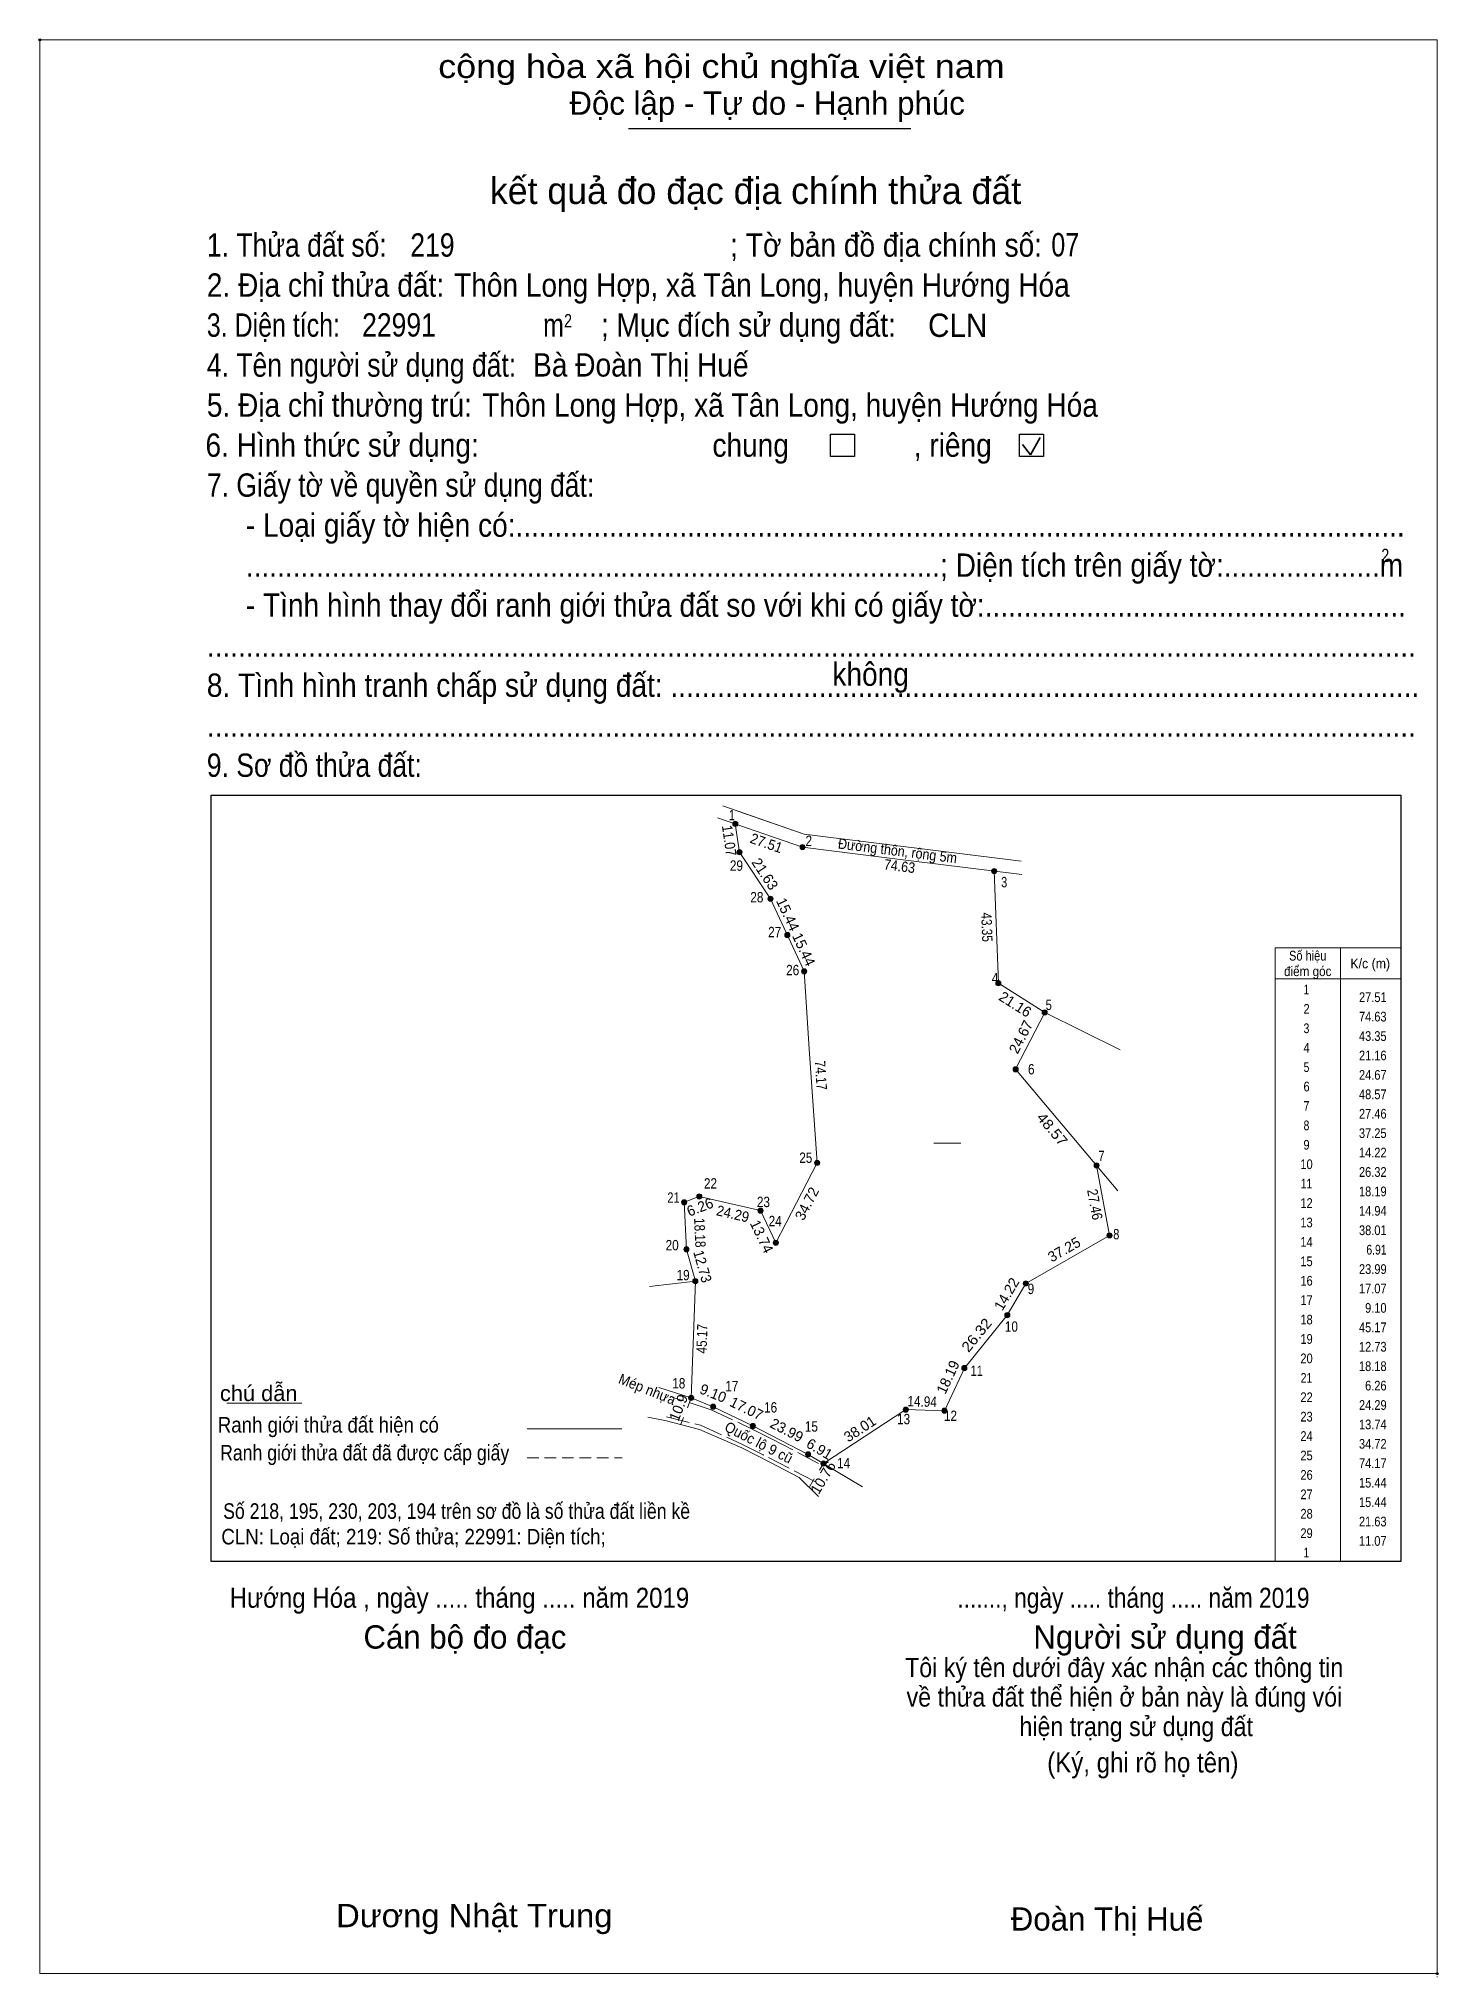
# Model space of a CAD drawing. Header units: centimetres. Extents: x 542092 to 545010, y 1835402 to 1836440.
# Drawn here: x 542092 to 542632, y 1835402 to 1836150 of the extents above.
import ezdxf
from ezdxf.enums import TextEntityAlignment as Align

# ---------------------------------------------------------------- set-up
doc = ezdxf.new("R2010")
doc.units = ezdxf.units.CM
doc.header["$LTSCALE"] = 1.5
doc.header["$PDMODE"] = 32
doc.header["$PDSIZE"] = 0.75
doc.linetypes.add('LONG_DASHED', pattern=[7.5, 6, -1.5])
doc.linetypes.add('MEDIUM_DASHED', pattern=[4.5, 3, -1.5])
for name, color, linetype, lineweight in [('10', 7, 'Continuous', 13), ('17', 7, 'Continuous', 13), ('2', 7, 'Continuous', 25), ('6', 7, 'Continuous', 13), ('63', 7, 'Continuous', 13)]:
    doc.layers.add(name, color=color, linetype=linetype, lineweight=lineweight)

msp = doc.modelspace()

# ---------------------------------------------------------------- hatches: boundary and pattern name
at = {"layer": '63'}
for points in [[(542361.7, 1835847.27, 1), (542359.7, 1835847.27, 1)], [(542363.3, 1835836.32, 1), (542361.3, 1835836.32, 1)], [(542387.7, 1835838.27, 1), (542385.7, 1835838.27, 1)], [(542461.75, 1835829.02, 1), (542459.75, 1835829.02, 1)], [(542375.3, 1835818.32, 1), (542373.3, 1835818.32, 1)], [(542381.8, 1835804.32, 1), (542379.8, 1835804.32, 1)], [(542388.3, 1835790.32, 1), (542386.3, 1835790.32, 1)], [(542463.34, 1835785.7, 1), (542461.34, 1835785.7, 1)], [(542481.25, 1835774.43, 1), (542479.25, 1835774.43, 1)], [(542470.01, 1835752.47, 1), (542468.01, 1835752.47, 1)], [(542393.3, 1835716.32, 1), (542391.3, 1835716.32, 1)], [(542501.3, 1835715.32, 1), (542499.3, 1835715.32, 1)], [(542341.95, 1835701.09, 1), (542339.95, 1835701.09, 1)], [(542347.78, 1835703.36, 1), (542345.78, 1835703.36, 1)], [(542371.44, 1835697.87, 1), (542369.44, 1835697.87, 1)], [(542377.36, 1835685.47, 1), (542375.36, 1835685.47, 1)], [(542506.3, 1835688.32, 1), (542504.3, 1835688.32, 1)], [(542342.8, 1835682.93, 1), (542340.8, 1835682.93, 1)], [(542346.26, 1835670.68, 1), (542344.26, 1835670.68, 1)], [(542473.99, 1835669.78, 1), (542471.99, 1835669.78, 1)], [(542466.8, 1835657.51, 1), (542464.8, 1835657.51, 1)], [(542450.2, 1835637.09, 1), (542448.2, 1835637.09, 1)], [(542344.67, 1835625.54, 1), (542342.67, 1835625.54, 1)], [(542353.12, 1835622.15, 1), (542351.12, 1835622.15, 1)], [(542427.56, 1835621.02, 1), (542425.56, 1835621.02, 1)], [(542442.49, 1835620.61, 1), (542440.49, 1835620.61, 1)], [(542368.48, 1835614.71, 1), (542366.48, 1835614.71, 1)], [(542389.81, 1835603.74, 1), (542387.81, 1835603.74, 1)], [(542395.75, 1835600.21, 1), (542393.75, 1835600.21, 1)]]:
    msp.add_hatch(color=256, dxfattribs=at).paths.add_polyline_path(points)

# ---------------------------------------------------------------- linework, layer by layer
at = {"layer": '10'}
msp.add_line((542460.75, 1835829.02), (542462.34, 1835785.7), dxfattribs=at)
at = {"layer": '17'}
msp.add_line((542164.19, 1835623.5), (542193.15, 1835623.5), dxfattribs=at)
at = {"layer": '2'}
for p, q in [((542319.37, 1836115.85), (542428.58, 1836115.85)), ((542158.14, 1835858.29), (542617.89, 1835858.29)), ((542617.89, 1835858.29), (542617.89, 1835562.35))]:
    msp.add_line(p, q, dxfattribs=at)
at = {"layer": '2', "lineweight": 35}
for p, q in [((542471.69, 1835993.77), (542474.76, 1835989.78)), ((542474.76, 1835989.78), (542478.5, 1835996.47))]:
    msp.add_line(p, q, dxfattribs=at)
at = {"layer": '2', "lineweight": 13}
msp.add_lwpolyline([(542091.92, 1836150.11), (542631.95, 1836150.11), (542631.95, 1835403.18), (542091.92, 1835403.18)], close=True, dxfattribs=at)
at = {"layer": '2'}
for points in [[(542397.52, 1835997.76), (542406.79, 1835997.76), (542406.79, 1835989.12), (542397.52, 1835989.12)], [(542470.48, 1835997.76), (542479.76, 1835997.76), (542479.76, 1835989.12), (542470.48, 1835989.12)]]:
    msp.add_lwpolyline(points, close=True, dxfattribs=at)
msp.add_lwpolyline([(542617.89, 1835562.35), (542158.14, 1835562.35), (542158.14, 1835858.29)], dxfattribs=at)
for p in [(542091.92, 1836150.11), (542631.94, 1835403.18)]:
    msp.add_point(p, dxfattribs=at)
at = {"layer": '6'}
for p, q in [((542355.84, 1835854.21), (542387.3, 1835843.32)), ((542353.81, 1835849.65), (542386.7, 1835838.27)), ((542362.3, 1835836.32), (542360.7, 1835847.27)), ((542386.7, 1835838.27), (542418.28, 1835834.32)), ((542418.28, 1835834.32), (542471.37, 1835827.69)), ((542480.25, 1835774.43), (542509.36, 1835759.96)), ((542327.55, 1835668.57), (542345.26, 1835670.68)), ((542343.67, 1835625.54), (542345.26, 1835670.68)), ((542280.27, 1835613.66), (542316.83, 1835613.66))]:
    msp.add_line(p, q, dxfattribs=at)
at = {"layer": '6', "linetype": 'LONG_DASHED'}
for p, q in [((542351.43, 1835620.92), (542336.17, 1835625.9)), ((542391.48, 1835593.22), (542371.39, 1835603.64)), ((542374.96, 1835609.66), (542394.66, 1835599.31))]:
    msp.add_line(p, q, dxfattribs=at)
at = {"layer": '6', "linetype": 'MEDIUM_DASHED'}
msp.add_line((542280.23, 1835602.4), (542317.03, 1835602.4), dxfattribs=at)
at = {"layer": '6'}
for points in [[(542361.3, 1835852.32), (542387.3, 1835843.32), (542471.2, 1835832.83)], [(542345.26, 1835670.68), (542341.8, 1835682.93), (542340.95, 1835701.09), (542346.78, 1835703.36), (542370.44, 1835697.87), (542376.36, 1835685.47), (542392.3, 1835716.32), (542389.3, 1835760.32), (542387.3, 1835790.32), (542374.3, 1835818.32), (542362.3, 1835836.32)], [(542508.56, 1835705.51), (542469.01, 1835752.47), (542480.25, 1835774.43), (542462.34, 1835785.7)], [(542394.75, 1835600.21), (542426.56, 1835621.02), (542441.49, 1835620.61), (542449.2, 1835637.09), (542465.8, 1835657.51), (542472.99, 1835669.78), (542505.3, 1835688.32), (542500.3, 1835715.32)], [(542331.21, 1835629.54), (542343.67, 1835625.54), (542352.12, 1835622.15), (542367.48, 1835614.71), (542388.81, 1835603.74), (542409.89, 1835591.22)], [(542392.78, 1835587.47), (542385.33, 1835594.83), (542374.28, 1835600.55), (542363.23, 1835606.27), (542346.89, 1835613.4), (542334.06, 1835616.74), (542326.86, 1835618.05)]]:
    msp.add_lwpolyline(points, dxfattribs=at)
at = {"layer": '6', "linetype": 'LONG_DASHED'}
for points in [[(542351.43, 1835620.92), (542367.2, 1835613.5), (542374.96, 1835609.66)], [(542334.12, 1835618.2), (542347.21, 1835615.03), (542363.71, 1835607.49), (542374.8, 1835601.84)]]:
    msp.add_lwpolyline(points, dxfattribs=at)
at = {"layer": '63'}
for p, q in [((542594.49, 1835799.35), (542594.49, 1835562.35)), ((542594.49, 1835799.35), (542594.49, 1835562.35)), ((542569.29, 1835787.35), (542617.89, 1835787.35)), ((542437.41, 1835723.88), (542447.84, 1835723.88)), ((542342.16, 1835621.78), (542343.67, 1835625.54)), ((542339.61, 1835615.42), (542340.63, 1835617.96)), ((542393.23, 1835597.66), (542394.75, 1835600.21)), ((542389.25, 1835590.96), (542391.23, 1835594.28))]:
    msp.add_line(p, q, dxfattribs=at)
msp.add_lwpolyline([(542569.29, 1835799.35), (542617.89, 1835799.35), (542617.89, 1835562.35), (542569.29, 1835562.35)], close=True, dxfattribs=at)
for centre in [(542360.7, 1835847.27), (542362.3, 1835836.32), (542386.7, 1835838.27), (542460.75, 1835829.02), (542374.3, 1835818.32), (542380.8, 1835804.32), (542387.3, 1835790.32), (542462.34, 1835785.7), (542480.25, 1835774.43), (542469.01, 1835752.47), (542392.3, 1835716.32), (542500.3, 1835715.32), (542340.95, 1835701.09), (542346.78, 1835703.36), (542370.44, 1835697.87), (542376.36, 1835685.47), (542505.3, 1835688.32), (542341.8, 1835682.93), (542345.26, 1835670.68), (542472.99, 1835669.78), (542465.8, 1835657.51), (542449.2, 1835637.09), (542343.67, 1835625.54), (542352.12, 1835622.15), (542426.56, 1835621.02), (542441.49, 1835620.61), (542367.48, 1835614.71), (542388.81, 1835603.74), (542394.75, 1835600.21)]:
    msp.add_circle(centre, 1, dxfattribs=at)

# ---------------------------------------------------------------- texts
at = {"layer": '2'}
for s, height, width, p in [('cộng hòa xã hội chủ nghĩa việt nam', 9.014, 1.15, (542245.91, 1836135.34)), ('1. Thửa đất số:', 9.014, 0.85, (542156.49, 1836066.32)), ('219', 9.02, 0.85, (542235.11, 1836066.32)), ('; Tờ bản đồ địa chính số:', 9.014, 0.9, (542358.73, 1836066.32)), ('07', 9.02, 0.8, (542482.81, 1836066.44)), ('2. Địa chỉ thửa đất:', 9.014, 0.9, (542156.49, 1836050.86)), ('Thôn Long Hợp, xã Tân Long, huyện Hướng Hóa', 9.01, 0.9, (542252.03, 1836050.86)), ('; Mục đích sử dụng đất:', 9.014, 0.9, (542308.77, 1836035.4)), ('3. Diện tích:', 9.014, 0.8, (542156.49, 1836035.4)), ('22991', 9.02, 0.85, (542216.49, 1836035.48)), ('m', 9.014, 0.8, (542286.43, 1836035.4)), ('2', 5.151, 0.8, (542294.53, 1836039.02)), ('CLN', 9.01, 0.95, (542435.17, 1836035.34)), ('4. Tên người sử dụng đất:', 9.014, 0.85, (542156.49, 1836019.96)), ('Bà Đoàn Thị Huế', 9.02, 0.9, (542282.55, 1836020.02)), ('5. Địa chỉ thường trú:', 9.014, 0.9, (542156.49, 1836004.5)), ('Thôn Long Hợp, xã Tân Long, huyện Hướng Hóa', 9.01, 0.9, (542262.91, 1836004.5)), ('6. Hình thức sử dụng:', 9.014, 0.9, (542155.97, 1835989.04)), ('chung                , riêng', 9.014, 0.9, (542351.85, 1835989.04)), ('7. Giấy tờ về quyền sử dụng đất:', 9.014, 0.85, (542156.49, 1835973.6)), ('     - Loại giấy tờ hiện có:..................................................................................................................', 9.014, 0.9, (542156.49, 1835958.14)), ('     .........................................................................................; Diện tích trên giấy tờ:....................m', 9.014, 0.9, (542156.49, 1835942.68)), ('2', 5.151, 0.8, (542610.31, 1835948.36)), ('     - Tình hình thay đổi ranh giới thửa đất so với khi có giấy tờ:......................................................', 9.014, 0.9, (542156.49, 1835927.24)), ('...........................................................................................................................................................', 9.014, 0.9, (542156.49, 1835911.78)), ('8. Tình hình tranh chấp sử dụng đất: ................................................................................................', 9.014, 0.9, (542156.49, 1835896.32)), ('không', 9.015, 0.9, (542398.21, 1835900.58)), ('...........................................................................................................................................................', 9.014, 0.9, (542156.49, 1835880.88)), ('9. Sơ đồ thửa đất:', 9.014, 0.85, (542156.49, 1835865.42)), ('Hướng Hóa , ngày ..... tháng ..... năm 2019', 7.72, 0.9, (542165.31, 1835544.5)), ('......., ngày ..... tháng ..... năm 2019', 7.72, 0.85, (542446.49, 1835544.5)), ('(Ký, ghi rõ họ tên)', 7.727, 0.9, (542481.21, 1835480.88)), ('Dương Nhật Trung', 9.01, 1.05, (542206.45, 1835421.12))]:
    msp.add_text(s, height=height, dxfattribs=dict(at, width=width)).set_placement(p)
for s, height, p in [('Độc lập - Tự do - Hạnh phúc', 9.014, (542296.59, 1836121.12)), ('Cán bộ đo đạc', 9.015, (542217.01, 1835528.72)), ('Người sử dụng đất', 9.014, (542475.85, 1835528.72)), ('Đoàn Thị Huế', 9.02, (542467.13, 1835419.8))]:
    msp.add_text(s, height=height, dxfattribs=at).set_placement(p)
for s, height, p in [('kết quả đo đạc địa chính thửa đất', 10.3, (542368.505, 1836086.66)), ('.', 2.576, (542631.904, 1835401.8))]:
    msp.add_text(s, height=height, dxfattribs=at).set_placement(p, align=Align.CENTER)
at = {"layer": '2', "width": 0.9}
for s, p in [('Tôi ký tên dưới đây xác nhận các thông tin', (542510.96, 1835517.7)), ('về thửa đất thể hiện ở bản này là đúng vói', (542511.045, 1835506.32)), ('hiện trạng sử dụng đất', (542515.61, 1835494.92))]:
    msp.add_text(s, height=7.447, dxfattribs=at).set_placement(p, align=Align.CENTER)
at = {"layer": '6'}
for s, width, p in [('chú dẫn', 1.05, (542161.55, 1835624.34)), ('Ranh giới thửa đất hiện có ', 0.9, (542160.71, 1835612.16)), ('Ranh giới thửa đất đã được cấp giấy', 0.85, (542161.63, 1835601.4)), ('Số 218, 195, 230, 203, 194 trên sơ đồ là số thửa đất liền kề', 0.85, (542162.81, 1835578.84)), ('CLN: Loại đất; 219: Số thửa; 22991: Diện tích;', 0.9, (542162.09, 1835568.96))]:
    msp.add_text(s, height=6, dxfattribs=dict(at, width=width)).set_placement(p)
at = {"layer": '63'}
for s, height, width, p in [(' 1', 4, 0.75, (542360.48, 1835848.65)), (' 2', 4, 0.85, (542390.36, 1835838.72)), (' 29', 4, 0.85, (542363.66, 1835829.15)), (' 28', 4, 0.85, (542371.56, 1835816.94)), (' 3', 4, 0.8, (542465.77, 1835822.77)), (' 27', 4, 0.85, (542378.44, 1835803.48)), (' 26', 4, 0.85, (542385.39, 1835788.8)), (' 4', 4, 0.85, (542462.34, 1835785.7)), (' 5', 4, 0.8, (542482.99, 1835775.35)), ('27.51', 3.75, 0.85, (542612.36, 1835778.43)), ('74.63', 3.75, 0.85, (542612.34, 1835770.93)), ('43.35', 3.75, 0.85, (542612.34, 1835763.43)), (' 6', 4, 0.85, (542476.32, 1835750.49)), ('21.16', 3.75, 0.85, (542612.35, 1835755.93)), ('24.67', 3.75, 0.85, (542612.35, 1835748.43)), ('48.57', 3.75, 0.85, (542612.35, 1835740.93)), ('27.46', 3.75, 0.85, (542612.35, 1835733.43)), ('37.25', 3.75, 0.85, (542612.34, 1835725.93)), (' 25', 4, 0.85, (542390.47, 1835716.32)), (' 7', 4, 0.8, (542503.34, 1835717)), ('14.22', 3.75, 0.85, (542612.35, 1835718.43)), (' 22', 4, 0.85, (542353.63, 1835706.4)), ('26.32', 3.75, 0.85, (542612.35, 1835710.93)), (' 21', 4, 0.8, (542339.2, 1835700.93)), (' 23', 4, 0.85, (542374.09, 1835699.24)), ('18.19', 3.75, 0.85, (542612.36, 1835703.43)), (' 24', 4, 0.85, (542378.64, 1835691.87)), ('14.94', 3.75, 0.85, (542612.36, 1835695.93)), (' 20', 4, 0.85, (542338.83, 1835682.55)), (' 8', 4, 0.8, (542509.1, 1835686.79)), ('38.01', 3.75, 0.85, (542612.36, 1835688.43)), ('6.91', 3.75, 0.8, (542612.34, 1835680.93)), (' 19', 4, 0.85, (542343.05, 1835670.99)), ('23.99', 3.75, 0.85, (542612.36, 1835673.43)), (' 9', 4, 0.85, (542476.19, 1835665.66)), ('17.07', 3.75, 0.85, (542612.35, 1835665.93)), ('9.10', 3.75, 0.85, (542612.34, 1835658.43)), (' 10', 4, 0.85, (542469.91, 1835651.11)), ('45.17', 3.75, 0.85, (542612.35, 1835650.93)), ('12.73', 3.75, 0.85, (542612.34, 1835643.43)), (' 11', 4, 0.8, (542456.36, 1835634.04)), ('18.18', 3.75, 0.85, (542612.35, 1835635.93)), (' 18', 4, 0.85, (542341.39, 1835629.2)), (' 17', 4, 0.85, (542361.87, 1835628.1)), ('6.26', 3.75, 0.85, (542612.34, 1835628.43)), (' 16', 4, 0.85, (542376.86, 1835619.9)), (' 13', 4, 0.85, (542428.24, 1835615.38)), (' 12', 4, 0.85, (542446.36, 1835616.65)), ('24.29', 3.75, 0.85, (542612.36, 1835620.93)), (' 15', 4, 0.85, (542392.62, 1835612.51)), ('13.74', 3.75, 0.85, (542612.36, 1835613.43)), ('34.72', 3.75, 0.85, (542612.35, 1835605.93)), (' 14', 4, 0.85, (542405.1, 1835598.38)), ('74.17', 3.75, 0.85, (542612.35, 1835598.43)), ('15.44', 3.75, 0.85, (542612.36, 1835590.93)), ('15.44', 3.75, 0.85, (542612.36, 1835583.43)), ('21.63', 3.75, 0.85, (542612.34, 1835575.93)), ('11.07', 3.75, 0.85, (542612.35, 1835568.43))]:
    msp.add_text(s, height=height, dxfattribs=dict(at, width=width)).set_placement(p, align=Align.RIGHT)
for s, rotation, width, p in [('11.07', 278.313, 0.9, (542356.362, 1835840.524)), ('27.51', 340.907, 0.95, (542372.066, 1835837.965)), ('Đường thôn, rộng 5m', 352.88, 0.9, (542423.147, 1835834.901)), ('74.63', 352.88, 0.9, (542423.917, 1835828.962)), ('43.35', 272.102, 0.85, (542455.913, 1835807.293)), ('74.17', 273.865, 0.85, (542391.786, 1835749.99)), ('48.57', 310.106, 1.1, (542481.631, 1835728.033)), ('27.46', 280.491, 0.9, (542497.695, 1835699.914)), ('18.18', 272.68, 0.85, (542345.023, 1835689.249)), ('24.29', 346.936, 0.95, (542359.293, 1835694.719)), ('12.73', 285.772, 0.95, (542346.115, 1835675.804)), ('26.32', 50.891, 1.1, (542455.479, 1835648.568)), ('45.17', 87.983, 0.85, (542349.785, 1835648.34)), ('Mép nhựa', 338.14, 0.95, (542325.935, 1835627.041)), ('14.94', 358.427, 0.85, (542432.85, 1835622.189)), ('Quốc lộ 9 cũ', 332.783, 0.95, (542368.835, 1835606.544))]:
    msp.add_text(s, height=4, rotation=rotation, dxfattribs=dict(at, width=width)).set_placement(p, align=Align.CENTER)
for s, rotation, p in [('21.63', 303.69, (542370.494, 1835826.814)), ('15.44', 294.905, (542379.16, 1835811.472)), ('15.44', 294.905, (542385.35, 1835797.932)), ('21.16', 327.82, (542467.8, 1835775.887)), ('24.67', 62.895, (542472.823, 1835764.064)), ('6.26', 21.274, (542347.779, 1835697.405)), ('34.72', 62.675, (542390.137, 1835699.672)), ('13.74', 295.521, (542369.096, 1835687.012)), ('37.25', 29.848, (542488.76, 1835681.135)), ('14.22', 59.63, (542467.26, 1835664.664)), ('18.19', 64.928, (542444.676, 1835632.732)), ('10.9', 68.14, (542340.606, 1835621.03)), ('9.10', 338.14, (542351.38, 1835625.522)), ('17.07', 334.156, (542364.178, 1835619.685)), ('23.99', 332.783, (542379.665, 1835611.336)), ('38.01', 33.193, (542409.925, 1835611.938)), ('6.91', 329.278, (542392.208, 1835604.112)), ('10.76', 59.265, (542396.335, 1835593.733))]:
    msp.add_text(s, height=4, rotation=rotation, dxfattribs=at).set_placement(p, align=Align.CENTER)
for s, width, p in [('Số hiệu', 0.85, (542581.88, 1835794.47)), ('điểm góc', 0.9, (542581.885, 1835788.47)), ('K/c (m)', 0.95, (542606.04, 1835791.47)), (' 1', 0.75, (542580.83, 1835781.43)), (' 2', 0.85, (542580.84, 1835773.93)), (' 3', 0.8, (542580.835, 1835766.43)), (' 4', 0.85, (542580.84, 1835758.93)), (' 5', 0.8, (542580.835, 1835751.43)), (' 6', 0.85, (542580.84, 1835743.93)), (' 7', 0.8, (542580.84, 1835736.43)), (' 8', 0.8, (542580.84, 1835728.93)), (' 9', 0.85, (542580.83, 1835721.43)), (' 10', 0.85, (542580.83, 1835713.93)), (' 11', 0.8, (542580.84, 1835706.43)), (' 12', 0.85, (542580.84, 1835698.93)), (' 13', 0.85, (542580.835, 1835691.43)), (' 14', 0.85, (542580.83, 1835683.93)), (' 15', 0.85, (542580.835, 1835676.43)), (' 16', 0.85, (542580.84, 1835668.93)), (' 17', 0.85, (542580.84, 1835661.43)), (' 18', 0.85, (542580.84, 1835653.93)), (' 19', 0.85, (542580.84, 1835646.43)), (' 20', 0.85, (542580.83, 1835638.93)), (' 21', 0.8, (542580.84, 1835631.43)), (' 22', 0.85, (542580.84, 1835623.93)), (' 23', 0.85, (542580.835, 1835616.43)), (' 24', 0.85, (542580.83, 1835608.93)), (' 25', 0.85, (542580.835, 1835601.43)), (' 26', 0.85, (542580.84, 1835593.93)), (' 27', 0.85, (542580.84, 1835586.43)), (' 28', 0.85, (542580.84, 1835578.93)), (' 29', 0.85, (542580.84, 1835571.43)), (' 1', 0.75, (542580.83, 1835563.93))]:
    msp.add_text(s, height=3.75, dxfattribs=dict(at, width=width)).set_placement(p, align=Align.CENTER)

doc.saveas('drawing.dxf')
